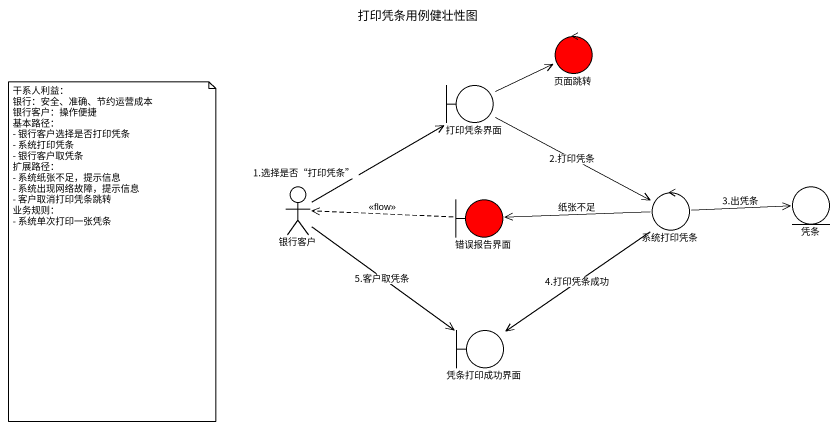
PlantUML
@startuml
title 打印凭条用例健壮性图
control 页面跳转 #FF0000
boundary 打印凭条界面
actor 银行客户
boundary 错误报告界面 #FF0000
control 系统打印凭条
entity 凭条
boundary 凭条打印成功界面
打印凭条界面 -right-> 页面跳转
打印凭条界面 -right-> 系统打印凭条 : 2.打印凭条
银行客户 -up-> 打印凭条界面 : 1.选择是否“打印凭条”
银行客户 -up-> 打印凭条界面
银行客户 --> 凭条打印成功界面 : 5.客户取凭条
错误报告界面 .left.> 银行客户 : <<flow>>
系统打印凭条 -left-> 错误报告界面 : 纸张不足
系统打印凭条 -right-> 凭条 : 3.出凭条
系统打印凭条 --> 凭条打印成功界面 : 4.打印凭条成功
note as N1
  干系人利益：
  银行：安全、准确、节约运营成本
  银行客户：操作便捷
  基本路径：
  - 银行客户选择是否打印凭条
  - 系统打印凭条
  - 银行客户取凭条
  扩展路径：
  - 系统纸张不足，提示信息
  - 系统出现网络故障，提示信息
  - 客户取消打印凭条跳转
  业务规则：
  - 系统单次打印一张凭条
end note
@enduml
